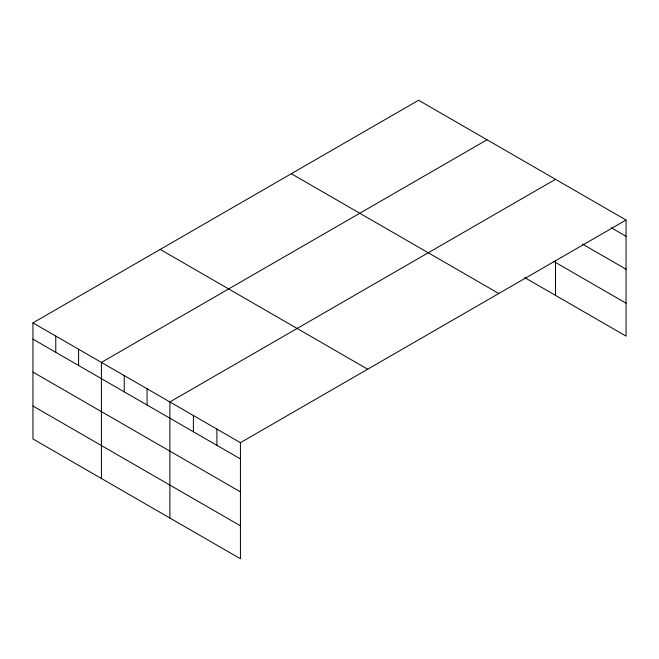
<?xml version="1.0" encoding="UTF-8"?>
<svg xmlns="http://www.w3.org/2000/svg" width="659" height="659" viewBox="0 0 659 659"><rect width="100%" height="100%" fill="white"/><g stroke="black" fill="none" stroke-linecap="round" stroke-linejoin="round"><path stroke-width="0.99" d="M524.786 277.653L626.05 336.115L626.05 220.04L418.572 100.25L32.95 322.885L32.95 438.96L240.428 558.75L240.428 442.675L32.95 322.885M487.034 139.782L101.42 362.417L101.42 478.492M555.504 179.306L169.89 401.941L169.89 518.023M240.428 442.675L626.05 220.04M611.247 227.742L626.05 236.284M582.507 244.094L626.05 269.234M553.749 261.434L626.05 303.173M291.311 173.721L498.797 293.51M160.203 249.415L367.689 369.205M32.95 339.138L240.428 458.919M32.95 372.08L240.428 491.869M32.95 406.018L240.428 525.808M555.504 260.387L555.504 295.389M216.918 429.1L216.918 445.344M193.4 415.524L193.4 431.769M147.064 388.769L147.064 405.021M124.238 375.589L124.238 391.841M78.594 349.237L78.594 365.49M55.776 336.057L55.776 352.31"/></g></svg>
